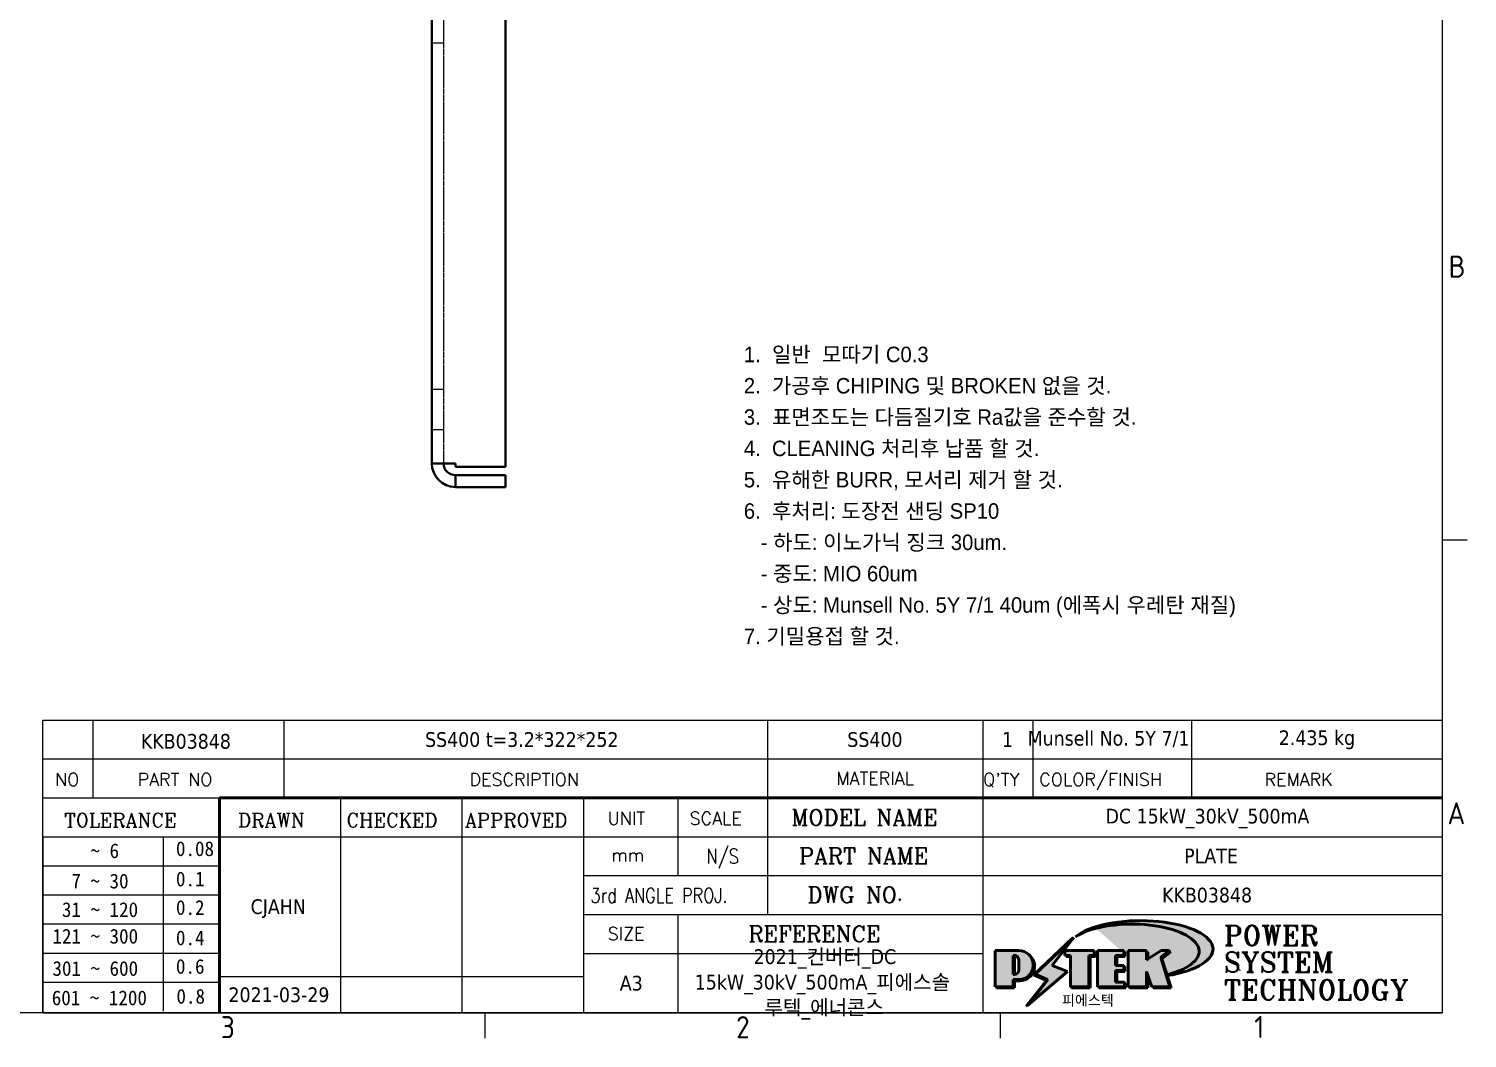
# Model space of a CAD drawing. Header units: millimetres. Extents: x 0 to 840, y 0 to 594.
# Drawn here: x 436.2 to 826.8, y 13.1 to 287.3 of the extents above; entities that cross this region are included whole.
import ezdxf
from ezdxf.enums import TextEntityAlignment as Align

# ---------------------------------------------------------------- set-up
doc = ezdxf.new("R2010")
doc.units = ezdxf.units.MM
doc.header["$LTSCALE"] = 2
doc.linetypes.add('DASHED', pattern=[0.2067, 0.1654, -0.0413])
doc.layers.get('0').update_dxf_attribs({"color": 3, "lineweight": 25, "true_color": 0x00ff00})
for name, color, linetype, lineweight, true_color in [('가려진 것(ISO)', 2, 'DASHED', 18, 0xffff00), ('가시적인 것(ISO)', 3, 'Continuous', 40, 0x00ff00), ('기호(ISO)', 5, 'Continuous', 25, 0x0000ff), ('제목(ISO)', 5, 'Continuous', 50, 0x0000ff)]:
    doc.layers.add(name, color=color, linetype=linetype, lineweight=lineweight, true_color=true_color)
doc.layers.add('경계(ISO)', color=7, linetype='Continuous', lineweight=25)
doc.layers.add('해치(ISO)', color=7, linetype='Continuous', lineweight=18)
doc.styles.add('HAN_291', font='')
doc.styles.add('HAN_370', font='', dxfattribs={"width": 2})
doc.styles.add('ISO Proportional', font='arial.ttf')
doc.styles.add('RC_284', font='ROMANC.shx')
doc.styles.add('RC_287', font='ROMANC.shx')
doc.styles.add('RC_292', font='ROMANC.shx')
doc.styles.add('ROMANT_294', font='romant.shx')
doc.styles.add('문자 텍스트_PSTEK_POSCO', font='isocp.shx')
doc.styles.add('텍스트 스타일198', font='tahoma.ttf')
doc.styles.add('텍스트 스타일333', font='ROMANC.shx', dxfattribs={"width": 0.800000011920929})
doc.styles.get('HAN_291').set_extended_font_data('GulimChe')
doc.styles.get('HAN_370').set_extended_font_data('GulimChe')

# ---------------------------------------------------------------- blocks, each defined once
blk = doc.blocks.new('경계 Default Border')
at = {"layer": '경계(ISO)'}
for p, q in [((410, 74.25000190734863), (413.4000015258789, 74.25000190734863)), ((280, 10), (280, 6.599999666213989)), ((350, 10), (350, 6.599999666213989))]:
    blk.add_line(p, q, dxfattribs=at)
at = {"layer": '경계(ISO)', "flags": 128}
blk.add_lwpolyline([(10, 10), (10, 287.0000076293945), (410, 287.0000076293945), (410, 10), (10, 10)], dxfattribs=at)
at = {"layer": '경계(ISO)', "color": 2, "true_color": 0xffff00, "char_height": 3.00000011920929, "attachment_point": 7, "style": '문자 텍스트_PSTEK_POSCO'}
for s, insert in [('B', (410.878270202895, 109.8463944559917)), ('A', (410.7144008173592, 35.61784856929444)), ('3', (244.1685395229535, 6.57139439638704)), ('2', (314.127739416884, 6.57139439638704)), ('1', (384.4860661041481, 6.59999988079071))]:
    blk.add_mtext(s, dxfattribs=dict(at, insert=insert))
blk = doc.blocks.new('제목 블록 PSTEK')
at = {"true_color": 0x848484}
for points in [[(317.2195697678507, 17.0593801673321), (322.0326348870767, 21.62682475217465), (322.2781991042243, 21.94392121864296), (317.0471853425802, 16.97985676345368), (318.7512090904202, 16.1899260703855), (316.0018030350395, 12.71868385740789), (316.3356552234328, 13.00206718743325), (318.9235935156908, 16.2694494742633)], [(321.9846681452406, 19.60711530335299), (321.4042753185749, 19.60711530335299), (321.4042753185749, 19.45905590879572), (321.9846681452406, 19.45905590879572)], [(324.6615819988275, 19.45905590879572), (325.4196460989604, 19.45905590879572), (325.4196460989604, 20.11051724484596), (325.2419748254881, 20.11051724484596), (325.2419748254881, 19.60711530335299), (324.4839107253602, 19.60711530335299), (324.4839107253602, 15.3430047401139), (322.1623394187076, 15.3430047401139), (322.1623394187076, 15.19494534555726), (324.6615819988275, 15.19494534555726)], [(328.2914414389548, 19.45905590879572), (329.4054050004294, 19.45905590879572), (329.4054050004294, 20.11051724484596), (329.2277337269622, 20.11051724484596), (329.2277337269622, 19.60711530335299), (328.1137701654877, 19.60711530335299), (328.1137701654877, 18.25543873810179), (328.2914414389548, 18.25543873810179)], [(332.5088862584528, 20.1105172448466), (332.3312149849806, 20.1105172448466), (332.3312149849806, 18.99741471888368), (332.5088862584528, 19.11081371413894)], [(335.6156307331414, 20.11051724484596), (335.2535118015555, 20.11051724484596), (334.2514536401189, 19.30614745124769), (335.4855464857051, 15.3430047401139), (333.1954852176545, 15.3430047401139), (333.2478643833523, 15.19494534555726), (335.6632177591723, 15.19494534555726), (334.4291249135862, 19.15808805669106)], [(328.2914414389548, 17.41554667867274), (329.4054050004294, 17.41554667867274), (329.4054050004294, 18.10737934354514), (329.2277337269622, 18.10737934354514), (329.2277337269622, 17.56360607323003), (328.1137701654877, 17.56360607323003), (328.1137701654877, 15.9944660761648), (328.2914414389548, 15.9944660761648)], [(329.5356972676428, 15.8464066816075), (329.3580259941756, 15.8464066816075), (329.3580259941756, 15.3430047401139), (325.8342124037171, 15.3430047401139), (325.8342124037171, 15.19494534555726), (329.5356972676428, 15.19494534555726)], [(332.5088862584528, 16.92964231796647), (332.3312149849806, 17.43186301645164), (332.3312149849806, 15.3430047401139), (330.0369607660135, 15.3430047401139), (330.0369607660135, 15.19494534555726), (332.5088862584528, 15.19494534555726)]]:
    blk.add_hatch(color=252, dxfattribs=at).paths.add_polyline_path(points)
at = {"true_color": 0x0000ff}
blk.add_hatch(color=5, dxfattribs=at).paths.add_polyline_path([(321.6183518841322, 17.4193704504104), (319.5281351041078, 18.24969419629727), (322.4505835294948, 22.02344462252142), (317.2195697678507, 17.0593801673321), (318.9235935156908, 16.2694494742633), (316.1741874603099, 12.79820726128571)])
at = {"true_color": 0xff0000}
h = blk.add_hatch(color=1, dxfattribs=at)
edge = h.paths.add_edge_path(flags=0)
edge.add_line((314.2242174273352, 19.60711530335299), (314.2242174273352, 17.00126995915134))
edge.add_line((314.2242174273352, 17.00126995915134), (314.3485873187598, 17.00126995915134))
edge.add_arc((314.3485873187598, 17.6527312952023), 0.6514613360509371, 270, 360)
edge.add_line((315.0000486548106, 17.6527312952023), (315.0000486548106, 18.95565396730211))
edge.add_arc((314.3485873187598, 18.95565396730212), 0.6514613360508712, 0, 90)
edge.add_line((314.3485873187598, 19.60711530335299), (314.2242174273352, 19.60711530335299))
edge = h.paths.add_edge_path()
edge.add_arc((314.9847713324306, 18.28938669179658), 1.969189947606664, 269.9999999999959, 450)
edge.add_line((314.9847713324306, 20.25857663940318), (311.7664314776902, 20.25857663940324))
edge.add_line((311.7664314776902, 20.25857663940324), (311.7664314776902, 15.3430047401139))
edge.add_line((311.7664314776902, 15.3430047401139), (314.2242174273352, 15.3430047401139))
edge.add_line((314.2242174273352, 15.3430047401139), (314.2242174273352, 16.32019674418991))
edge.add_line((314.2242174273352, 16.32019674418991), (314.9847713324307, 16.32019674418991))
at = {"true_color": 0x848484}
h = blk.add_hatch(color=252, dxfattribs=at)
edge = h.paths.add_edge_path()
edge.add_arc((314.9847713324309, 18.28938669179657), 1.969189947606666, 270, 406.8278729790604)
edge.add_arc((315.1624426058984, 18.1413272972396), 1.969189947606962, -90, 53.560984836317004, ccw=False)
edge.add_line((315.1624426058984, 16.17213734963263), (314.4018887008024, 16.17213734963263))
edge.add_line((314.4018887008024, 16.17213734963263), (314.4018887008024, 15.19494534555726))
edge.add_line((314.4018887008024, 15.19494534555726), (311.9441027511573, 15.19494534555726))
edge.add_line((311.9441027511573, 15.19494534555726), (311.9441027511573, 15.3430047401139))
edge.add_line((311.9441027511573, 15.3430047401139), (314.2242174273352, 15.3430047401139))
edge.add_line((314.2242174273352, 15.3430047401139), (314.2242174273352, 16.32019674418991))
edge.add_line((314.2242174273352, 16.32019674418991), (314.9847713324309, 16.32019674418991))
h = blk.add_hatch(color=252, dxfattribs=at)
edge = h.paths.add_edge_path()
edge.add_line((314.4018887008024, 19.45905590879572), (314.5262585922315, 19.45905590879572))
edge.add_arc((314.5262585922314, 18.80759457274939), 0.6514613360463194, 60.4189348879147, 90.00000000000318, ccw=False)
edge.add_arc((314.3485873187602, 18.95565396730057), 0.6514613360524251, 39.96992292766206, 90.00000000009999)
edge.add_line((314.3485873187591, 19.60711530335307), (314.2242174273352, 19.60711530335298))
edge.add_line((314.2242174273352, 19.60711530335299), (314.2242174273352, 17.00126995915134))
edge.add_line((314.2242174273352, 17.00126995915134), (314.3485873187591, 17.00126995915134))
edge.add_arc((314.3485873187568, 17.652731295233), 0.6514613360816299, 270.0000000002, 274.6930825552478)
edge.add_line((314.4018887008024, 17.0034541317032), (314.4018887008024, 19.45905590879572))
at = {"true_color": 0xff0000}
for points in [[(324.4839107253602, 19.60711530335299), (325.2419748254881, 19.60711530335299), (325.2419748254881, 20.25857663940324), (321.2266040451076, 20.25857663940324), (321.2266040451076, 19.60711530335299), (321.9846681452406, 19.60711530335299), (321.9846681452406, 15.3430047401139), (324.4839107253602, 15.3430047401139)], [(329.2277337269622, 20.25857663940324), (325.65654113025, 20.25857663940324), (325.65654113025, 15.3430047401139), (329.3580259941756, 15.3430047401139), (329.3580259941756, 15.9944660761648), (328.1137701654877, 15.9944660761648), (328.1137701654877, 17.56360607323003), (329.2277337269622, 17.56360607323003), (329.2277337269622, 18.25543873810179), (328.1137701654877, 18.25543873810179), (328.1137701654877, 19.60711530335299), (329.2277337269622, 19.60711530335299)], [(332.3312149849806, 20.25857663940324), (329.8592894925411, 20.25857663940324), (329.8592894925411, 15.3430047401139), (332.3312149849806, 15.3430047401139), (332.3312149849806, 17.4318630164523), (333.0701931098801, 15.3430047401139), (335.4855464857051, 15.3430047401139), (334.2514536401189, 19.30614745124769), (335.4379594596742, 20.25857663940324), (334.3071782107978, 20.25857663940324), (332.3312149849806, 18.99741471888304)]]:
    blk.add_hatch(color=1, dxfattribs=at).paths.add_polyline_path(points)
at = {"layer": '해치(ISO)', "true_color": 0x27d1fc}
h = blk.add_hatch(color=140, dxfattribs=at)
edge = h.paths.add_edge_path()
edge.add_ellipse((330.3660919371412, 20.15576403068321), major_axis=(9.100907360794343, 0), ratio=0.4069904968023172, start_angle=301.3098473703837, end_angle=507.7436900681698)
edge.add_ellipse((331.5340919371412, 20.4634168429492), major_axis=(-9.82350664112931, 0), ratio=0.3942600559756514, start_angle=111.51207141178469, end_angle=334.47025347086895, ccw=False)
edge.add_line((335.1363447531188, 16.8601935978785), (335.0955236905705, 16.99119398620872))
at = {"color": 180, "true_color": 0x3f00ff}
for p, q in [((182.475792979055, 11.79100474011392), (182.4757929790549, 51.56524660363496)), ((182.4757929790549, 51.56524660363496), (372.4757929537551, 51.56524660363496)), ((189.2651435055721, 51.56524660363496), (189.2651435055722, 41.00524660363494)), ((215.2152739891528, 41.00524660363494), (215.2152739891528, 51.56524660363496)), ((280.8758854511282, 51.56524660363496), (280.8758854511282, 41.00524660363494)), ((310.0881549537552, 51.56524660363496), (310.0881549537553, 41.00524660363494)), ((316.9044520275131, 51.56524660363496), (316.9044520275127, 41.00524660363494)), ((338.4566026226726, 51.56524660363496), (338.4566026226727, 41.00524660363494)), ((372.4757929537551, 51.56524660363496), (372.4757929537551, 11.79100474011389)), ((182.475792979055, 46.2852466036349), (372.4757929537551, 46.28524660363492)), ((182.475792979055, 41.00524660363493), (206.451475290024, 41.00524660363493)), ((222.9401812389276, 11.79100474011392), (222.9401812389276, 41.00524660363494)), ((239.4288871878316, 11.79100474011392), (239.4288871878316, 41.00524660363494)), ((255.9175931367356, 11.79100474011392), (255.9175931367356, 41.00524660363494)), ((268.6918866058747, 41.00524660363494), (268.6918866058747, 30.44524660363498)), ((280.8758854511282, 41.00524660363494), (280.8758854511282, 25.16524660363502)), ((310.088154953755, 41.00524660363494), (310.088154953755, 11.79100474011392)), ((182.475792979055, 35.72524660363497), (206.451475290024, 35.72524660363497)), ((198.8621818849491, 12.02524660363491), (198.8621818849491, 35.72524660363497)), ((206.451475290024, 35.72524660363497), (372.4757929537551, 35.72524660363497)), ((182.475792979055, 31.77524660363492), (206.451475290024, 31.77524660363492)), ((255.917593136736, 30.44524660363498), (372.4757929537552, 30.44524660363501)), ((182.475792979055, 27.82524660363487), (206.451475290024, 27.82524660363487)), ((182.475792979055, 23.87524660363505), (206.451475290024, 23.87524660363505)), ((255.9175931367359, 25.16524660363502), (372.4757929537552, 25.165246603635)), ((268.6918866058744, 25.16524660363502), (268.6918866058744, 11.79100474011392)), ((182.475792979055, 19.92524660363478), (206.451475290024, 19.92524660363478)), ((255.9175931367359, 19.88524660363481), (310.0881549537553, 19.88524660363481)), ((182.475792979055, 15.97524660363496), (206.451475290024, 15.97524660363496)), ((206.451475290024, 16.74100474011396), (255.9175931367359, 16.74100474011396)), ((182.475792979055, 11.79100474011392), (372.4757929537551, 11.79100474011389))]:
    blk.add_line(p, q, dxfattribs=at)
at = {"color": 7, "lineweight": 50}
for p, q in [((206.4514752900237, 11.79100474011392), (206.4514752900237, 41.00524660363494)), ((206.451475290024, 41.00524660363494), (372.4757929537551, 41.00524660363496))]:
    blk.add_line(p, q, dxfattribs=at)
at = {"color": 7}
for p, q in [((322.2781991042243, 21.94392121864296), (317.0471853425802, 16.97985676345368)), ((322.4505835294948, 22.02344462252142), (317.2195697678507, 17.0593801673321)), ((317.2195697678507, 17.0593801673321), (322.0326348870767, 21.62682475217465)), ((319.5281351041078, 18.24969419629727), (322.4505835294948, 22.02344462252142)), ((322.0326348870767, 21.62682475217465), (322.2781991042243, 21.94392121864296)), ((311.7664314776902, 20.25900474011391), (311.7664314776902, 15.34300474011391)), ((314.9847713324309, 20.25857663940324), (311.7664314776902, 20.25857663940324)), ((314.9847713324309, 20.25857663940324), (311.7664314776902, 20.25857663940324)), ((311.7664314776902, 20.25857663940324), (311.7664314776902, 15.3430047401139)), ((314.2242174273352, 17.00126995915134), (314.2242174273352, 19.60711530335299)), ((314.2242174273352, 19.60711530335299), (314.3485873187591, 19.60711530335299)), ((314.3485873187591, 19.60711530335299), (314.2242174273352, 19.60711530335299)), ((314.2242174273352, 19.60711530335299), (314.2242174273352, 17.00126995915134)), ((314.2242174273352, 17.00126995915134), (314.2242174273352, 19.60711530335299)), ((314.2242174273352, 19.60711530335299), (314.3485873187591, 19.60711530335299)), ((325.2419748254881, 20.25857663940324), (321.2266040451076, 20.25857663940324)), ((321.2266040451076, 20.25857663940324), (321.2266040451076, 19.60711530335299)), ((325.2419748254881, 20.25857663940324), (321.2266040451076, 20.25857663940324)), ((321.2266040451076, 20.25857663940324), (321.2266040451076, 19.60711530335299)), ((321.2266040451076, 19.60711530335299), (321.9846681452406, 19.60711530335299)), ((321.2266040451076, 19.60711530335299), (321.9846681452406, 19.60711530335299)), ((321.4042753185749, 19.60711530335299), (321.4042753185749, 19.45905590879572)), ((321.9846681452406, 19.60711530335299), (321.4042753185749, 19.60711530335299)), ((321.9846681452406, 19.60711530335299), (321.9846681452406, 15.3430047401139)), ((321.9846681452406, 19.45905590879572), (321.9846681452406, 19.60711530335299)), ((321.9846681452406, 19.60711530335299), (321.9846681452406, 15.3430047401139)), ((324.4839107253602, 19.60711530335299), (325.2419748254881, 19.60711530335299)), ((324.4839107253602, 15.3430047401139), (324.4839107253602, 19.60711530335299)), ((325.2419748254881, 19.60711530335299), (324.4839107253602, 19.60711530335299)), ((324.4839107253602, 19.60711530335299), (324.4839107253602, 15.3430047401139)), ((324.4839107253602, 19.60711530335299), (325.2419748254881, 19.60711530335299)), ((324.4839107253602, 15.3430047401139), (324.4839107253602, 19.60711530335299)), ((325.2419748254881, 19.60711530335299), (325.2419748254881, 20.25857663940324)), ((325.2419748254881, 19.60711530335299), (325.2419748254881, 20.25857663940324)), ((325.4196460989604, 20.11051724484596), (325.2419748254881, 20.11051724484596)), ((325.2419748254881, 20.11051724484596), (325.2419748254881, 19.60711530335299)), ((325.4196460989604, 19.45905590879572), (325.4196460989604, 20.11051724484596)), ((329.2277337269622, 20.25857663940324), (325.65654113025, 20.25857663940324)), ((325.65654113025, 20.25857663940324), (325.65654113025, 15.3430047401139)), ((325.65654113025, 20.25857663940324), (325.65654113025, 15.3430047401139)), ((329.2277337269622, 20.25857663940324), (325.65654113025, 20.25857663940324)), ((328.1137701654877, 18.25543873810179), (328.1137701654877, 19.60711530335299)), ((328.1137701654877, 19.60711530335299), (329.2277337269622, 19.60711530335299)), ((329.2277337269622, 19.60711530335299), (328.1137701654877, 19.60711530335299)), ((328.1137701654877, 19.60711530335299), (328.1137701654877, 18.25543873810179)), ((328.1137701654877, 18.25543873810179), (328.1137701654877, 19.60711530335299)), ((328.1137701654877, 19.60711530335299), (329.2277337269622, 19.60711530335299)), ((329.2277337269622, 19.60711530335299), (329.2277337269622, 20.25857663940324)), ((329.2277337269622, 19.60711530335299), (329.2277337269622, 20.25857663940324)), ((329.4054050004294, 20.11051724484596), (329.2277337269622, 20.11051724484596)), ((329.2277337269622, 20.11051724484596), (329.2277337269622, 19.60711530335299)), ((329.4054050004294, 19.45905590879572), (329.4054050004294, 20.11051724484596)), ((332.3312149849806, 20.25857663940324), (329.8592894925411, 20.25857663940324)), ((329.8592894925411, 20.25857663940324), (329.8592894925411, 15.3430047401139)), ((329.8592894925411, 20.25857663940324), (329.8592894925411, 15.3430047401139)), ((332.3312149849806, 20.25857663940324), (329.8592894925411, 20.25857663940324)), ((334.3071782107978, 20.25857663940324), (332.3312149849806, 18.99741471888304)), ((332.3312149849806, 18.99741471888304), (332.3312149849806, 20.25857663940324)), ((334.3071782107978, 20.25857663940324), (332.3312149849806, 18.99741471888304)), ((332.3312149849806, 18.99741471888304), (332.3312149849806, 20.25857663940324)), ((332.5088862584528, 20.1105172448466), (332.3312149849806, 20.1105172448466)), ((332.3312149849806, 20.1105172448466), (332.3312149849806, 18.99741471888368)), ((332.5088862584528, 19.11081371413894), (332.5088862584528, 20.1105172448466)), ((334.2514536401189, 19.30614745124769), (335.4379594596742, 20.25857663940324)), ((334.2514536401189, 19.30614745124769), (335.4379594596742, 20.25857663940324)), ((335.2535118015555, 20.11051724484596), (334.2514536401189, 19.30614745124769)), ((335.4379594596742, 20.25857663940324), (334.3071782107978, 20.25857663940324)), ((335.4379594596742, 20.25857663940324), (334.3071782107978, 20.25857663940324)), ((334.4291249135862, 19.15808805669104), (335.6156307331414, 20.11051724484596)), ((335.6156307331414, 20.11051724484596), (335.2535118015555, 20.11051724484596)), ((314.4018887008024, 19.45905590879572), (314.5262585922314, 19.45905590879572)), ((314.4018887008024, 17.0034541317032), (314.4018887008024, 19.45905590879572)), ((315.0000486548106, 18.95565396730275), (315.0000486548106, 17.65273129520161)), ((315.0000486548106, 18.95565396730275), (315.0000486548106, 17.65273129520161)), ((321.6183518841322, 17.4193704504104), (319.5281351041078, 18.24969419629727)), ((321.4042753185749, 19.45905590879572), (321.9846681452406, 19.45905590879572)), ((324.6615819988275, 19.45905590879572), (325.4196460989604, 19.45905590879572)), ((324.6615819988275, 15.19494534555726), (324.6615819988275, 19.45905590879572)), ((329.2277337269622, 18.25543873810179), (328.1137701654877, 18.25543873810179)), ((328.1137701654877, 18.25543873810179), (328.2914414389548, 18.25543873810179)), ((329.2277337269622, 18.25543873810179), (328.1137701654877, 18.25543873810179)), ((328.2914414389548, 18.25543873810179), (328.2914414389548, 19.45905590879572)), ((328.2914414389548, 19.45905590879572), (329.4054050004294, 19.45905590879572)), ((329.2277337269622, 17.56360607323003), (329.2277337269622, 18.25543873810179)), ((329.2277337269622, 17.56360607323003), (329.2277337269622, 18.25543873810179)), ((329.4054050004294, 18.10737934354514), (329.2277337269622, 18.10737934354514)), ((329.2277337269622, 18.10737934354514), (329.2277337269622, 17.56360607323003)), ((329.4054050004294, 17.41554667867274), (329.4054050004294, 18.10737934354514)), ((332.3312149849806, 18.99741471888368), (332.5088862584528, 19.11081371413894)), ((335.4855464857051, 15.3430047401139), (334.2514536401189, 19.30614745124769)), ((334.2514536401189, 19.30614745124769), (335.4855464857051, 15.3430047401139)), ((335.4855464857051, 15.3430047401139), (334.2514536401189, 19.30614745124769)), ((335.6632177591723, 15.19494534555726), (334.4291249135862, 19.15808805669104)), ((345.0447381189468, 17.50375595811051), (344.9867755289346, 17.689895936919)), ((314.3485873187591, 17.00126995915134), (314.2242174273352, 17.00126995915134)), ((314.2242174273352, 17.00126995915134), (314.3485873187591, 17.00126995915134)), ((314.3485873187591, 17.00126995915134), (314.2242174273352, 17.00126995915134)), ((314.2242174273352, 16.32019674418991), (314.9847713324309, 16.32019674418991)), ((314.2242174273352, 15.3430047401139), (314.2242174273352, 16.32019674418991)), ((314.9847713324309, 16.32019674418991), (314.2242174273352, 16.32019674418991)), ((314.2242174273352, 16.32019674418991), (314.2242174273352, 15.3430047401139)), ((314.2242174273352, 16.32019674418991), (314.9847713324309, 16.32019674418991)), ((314.2242174273352, 15.3430047401139), (314.2242174273352, 16.32019674418991)), ((314.4018887008024, 16.17213734963263), (315.162442605898, 16.17213734963263)), ((314.4018887008024, 15.19494534555726), (314.4018887008024, 16.17213734963263)), ((318.7512090904202, 16.1899260703855), (316.0018030350395, 12.71868385740789)), ((316.1741874603099, 12.79820726128571), (321.6183518841322, 17.4193704504104)), ((318.9235935156908, 16.2694494742633), (316.1741874603099, 12.79820726128571)), ((316.3356552234328, 13.00206718743325), (318.9235935156908, 16.2694494742633)), ((317.0471853425802, 16.97985676345368), (318.7512090904202, 16.1899260703855)), ((318.9235935156908, 16.2694494742633), (317.2195697678507, 17.0593801673321)), ((317.2195697678507, 17.0593801673321), (318.9235935156908, 16.2694494742633)), ((328.1137701654877, 17.56360607323003), (329.2277337269622, 17.56360607323003)), ((328.1137701654877, 15.9944660761648), (328.1137701654877, 17.56360607323003)), ((329.2277337269622, 17.56360607323003), (328.1137701654877, 17.56360607323003)), ((328.1137701654877, 17.56360607323003), (328.1137701654877, 15.9944660761648)), ((328.1137701654877, 17.56360607323003), (329.2277337269622, 17.56360607323003)), ((328.1137701654877, 15.9944660761648), (328.1137701654877, 17.56360607323003)), ((329.3580259941756, 15.9944660761648), (328.1137701654877, 15.9944660761648)), ((328.1137701654877, 15.9944660761648), (328.2914414389548, 15.9944660761648)), ((329.3580259941756, 15.9944660761648), (328.1137701654877, 15.9944660761648)), ((328.2914414389548, 15.9944660761648), (328.2914414389548, 17.41554667867274)), ((328.2914414389548, 17.41554667867274), (329.4054050004294, 17.41554667867274)), ((329.3580259941756, 15.3430047401139), (329.3580259941756, 15.9944660761648)), ((329.3580259941756, 15.3430047401139), (329.3580259941756, 15.9944660761648)), ((329.5356972676428, 15.8464066816075), (329.3580259941756, 15.8464066816075)), ((329.3580259941756, 15.8464066816075), (329.3580259941756, 15.3430047401139)), ((329.5356972676428, 15.19494534555726), (329.5356972676428, 15.8464066816075)), ((332.3312149849806, 17.4318630164523), (333.0701931098801, 15.3430047401139)), ((332.3312149849806, 15.3430047401139), (332.3312149849806, 17.4318630164523)), ((332.5088862584528, 16.92964231796647), (332.3312149849806, 17.43186301645164)), ((332.3312149849806, 17.43186301645164), (332.3312149849806, 15.3430047401139)), ((332.3312149849806, 17.4318630164523), (333.0701931098801, 15.3430047401139)), ((332.3312149849806, 15.3430047401139), (332.3312149849806, 17.4318630164523)), ((332.5088862584528, 15.19494534555726), (332.5088862584528, 16.92964231796647)), ((311.7664314776902, 15.3430047401139), (314.2242174273352, 15.3430047401139)), ((311.7664314776902, 15.3430047401139), (314.2242174273352, 15.3430047401139)), ((314.2242174273352, 15.3430047401139), (311.9441027511573, 15.3430047401139)), ((311.9441027511573, 15.3430047401139), (311.9441027511573, 15.19494534555726)), ((311.9441027511573, 15.19494534555726), (314.4018887008024, 15.19494534555726)), ((321.9846681452406, 15.3430047401139), (324.4839107253602, 15.3430047401139)), ((321.9846681452406, 15.3430047401139), (324.4839107253602, 15.3430047401139)), ((324.4839107253602, 15.3430047401139), (322.1623394187076, 15.3430047401139)), ((322.1623394187076, 15.3430047401139), (322.1623394187076, 15.19494534555726)), ((322.1623394187076, 15.19494534555726), (324.6615819988275, 15.19494534555726)), ((325.65654113025, 15.3430047401139), (329.3580259941756, 15.3430047401139)), ((325.65654113025, 15.3430047401139), (329.3580259941756, 15.3430047401139)), ((329.3580259941756, 15.3430047401139), (325.8342124037171, 15.3430047401139)), ((325.8342124037171, 15.3430047401139), (325.8342124037171, 15.19494534555726)), ((325.8342124037171, 15.19494534555726), (329.5356972676428, 15.19494534555726)), ((329.8592894925411, 15.3430047401139), (332.3312149849806, 15.3430047401139)), ((329.8592894925411, 15.3430047401139), (332.3312149849806, 15.3430047401139)), ((332.3312149849806, 15.3430047401139), (330.0369607660135, 15.3430047401139)), ((330.0369607660135, 15.3430047401139), (330.0369607660135, 15.19494534555726)), ((330.0369607660135, 15.19494534555726), (332.5088862584528, 15.19494534555726)), ((333.0701931098801, 15.3430047401139), (335.4855464857051, 15.3430047401139)), ((333.0701931098801, 15.3430047401139), (335.4855464857051, 15.3430047401139)), ((335.4855464857051, 15.3430047401139), (333.1954852176545, 15.3430047401139)), ((333.1954852176545, 15.3430047401139), (333.2478643833523, 15.19494534555726)), ((333.2478643833523, 15.19494534555726), (335.6632177591723, 15.19494534555726)), ((316.0018030350395, 12.71868385740789), (316.3356552234328, 13.00206718743325))]:
    blk.add_line(p, q, dxfattribs=at)
at = {"color": 5, "true_color": 0x0000ff}
for p, q in [((322.4505835294948, 22.02344462252142), (317.2195697678507, 17.0593801673321)), ((319.5281351041078, 18.24969419629727), (322.4505835294948, 22.02344462252142)), ((321.6183518841322, 17.4193704504104), (319.5281351041078, 18.24969419629727)), ((316.1741874603099, 12.79820726128571), (321.6183518841322, 17.4193704504104)), ((318.9235935156908, 16.2694494742633), (316.1741874603099, 12.79820726128571)), ((317.2195697678507, 17.0593801673321), (318.9235935156908, 16.2694494742633))]:
    blk.add_line(p, q, dxfattribs=at)
at = {"color": 1, "true_color": 0xff0000}
for p, q in [((314.9847713324309, 20.25857663940324), (311.7664314776902, 20.25857663940324)), ((311.7664314776902, 20.25857663940324), (311.7664314776902, 15.3430047401139)), ((314.2242174273352, 17.00126995915134), (314.2242174273352, 19.60711530335299)), ((314.2242174273352, 19.60711530335299), (314.3485873187591, 19.60711530335299)), ((325.2419748254881, 20.25857663940324), (321.2266040451076, 20.25857663940324)), ((321.2266040451076, 20.25857663940324), (321.2266040451076, 19.60711530335299)), ((321.2266040451076, 19.60711530335299), (321.9846681452406, 19.60711530335299)), ((321.9846681452406, 19.60711530335299), (321.9846681452406, 15.3430047401139)), ((324.4839107253602, 19.60711530335299), (325.2419748254881, 19.60711530335299)), ((324.4839107253602, 15.3430047401139), (324.4839107253602, 19.60711530335299)), ((325.2419748254881, 19.60711530335299), (325.2419748254881, 20.25857663940324)), ((329.2277337269622, 20.25857663940324), (325.65654113025, 20.25857663940324)), ((325.65654113025, 20.25857663940324), (325.65654113025, 15.3430047401139)), ((328.1137701654877, 18.25543873810179), (328.1137701654877, 19.60711530335299)), ((328.1137701654877, 19.60711530335299), (329.2277337269622, 19.60711530335299)), ((329.2277337269622, 19.60711530335299), (329.2277337269622, 20.25857663940324)), ((332.3312149849806, 20.25857663940324), (329.8592894925411, 20.25857663940324)), ((329.8592894925411, 20.25857663940324), (329.8592894925411, 15.3430047401139)), ((334.3071782107978, 20.25857663940324), (332.3312149849806, 18.99741471888304)), ((332.3312149849806, 18.99741471888304), (332.3312149849806, 20.25857663940324)), ((334.2514536401189, 19.30614745124769), (335.4379594596742, 20.25857663940324)), ((335.4379594596742, 20.25857663940324), (334.3071782107978, 20.25857663940324)), ((315.0000486548106, 18.95565396730275), (315.0000486548106, 17.65273129520161)), ((329.2277337269622, 18.25543873810179), (328.1137701654877, 18.25543873810179)), ((329.2277337269622, 17.56360607323003), (329.2277337269622, 18.25543873810179)), ((335.4855464857051, 15.3430047401139), (334.2514536401189, 19.30614745124769)), ((314.3485873187591, 17.00126995915134), (314.2242174273352, 17.00126995915134)), ((314.2242174273352, 16.32019674418991), (314.9847713324309, 16.32019674418991)), ((314.2242174273352, 15.3430047401139), (314.2242174273352, 16.32019674418991)), ((328.1137701654877, 17.56360607323003), (329.2277337269622, 17.56360607323003)), ((328.1137701654877, 15.9944660761648), (328.1137701654877, 17.56360607323003)), ((329.3580259941756, 15.9944660761648), (328.1137701654877, 15.9944660761648)), ((329.3580259941756, 15.3430047401139), (329.3580259941756, 15.9944660761648)), ((332.3312149849806, 17.4318630164523), (333.0701931098801, 15.3430047401139)), ((332.3312149849806, 15.3430047401139), (332.3312149849806, 17.4318630164523)), ((311.7664314776902, 15.3430047401139), (314.2242174273352, 15.3430047401139)), ((321.9846681452406, 15.3430047401139), (324.4839107253602, 15.3430047401139)), ((325.65654113025, 15.3430047401139), (329.3580259941756, 15.3430047401139)), ((329.8592894925411, 15.3430047401139), (332.3312149849806, 15.3430047401139)), ((333.0701931098801, 15.3430047401139), (335.4855464857051, 15.3430047401139))]:
    blk.add_line(p, q, dxfattribs=at)
at = {"color": 7}
for centre, radius, start, end in [((314.3485873187598, 18.95565396730211), 0.6514613360508712, 0, 90), ((314.3485873187602, 18.95565396730057), 0.6514613360524251, 39.96992292766117, 90), ((314.3485873187598, 18.95565396730212), 0.6514613360508712, 0, 90), ((314.9847713324309, 18.28938669179658), 1.969189947606665, 270, 90), ((314.9847713324309, 18.28938669179658), 1.969189947606665, 270, 90), ((314.9847713324307, 18.2893866917965), 1.969189947606594, 270, 46.82787297909833), ((315.1624426058984, 18.1413272972396), 1.969189947606961, 270, 53.56098483636067), ((314.3485873187597, 17.65273129520228), 0.6514613360509381, 270, 0), ((314.3485873187598, 17.6527312952023), 0.6514613360509381, 270, 0), ((314.5262585922314, 18.80759457274939), 0.6514613360463193, 60.41893488791137, 90), ((314.3485873187568, 17.652731295233), 0.6514613360816299, 270, 274.6930825552478)]:
    blk.add_arc(centre, radius, start, end, dxfattribs=at)
at = {"color": 1, "true_color": 0xff0000}
for centre, radius, start, end in [((314.3485873187598, 18.95565396730211), 0.6514613360508712, 0, 90), ((314.9847713324309, 18.28938669179657), 1.969189947606665, 270, 90), ((314.3485873187598, 17.6527312952023), 0.6514613360509381, 270, 0)]:
    blk.add_arc(centre, radius, start, end, dxfattribs=at)
at = {"layer": '제목(ISO)', "lineweight": 18}
blk.add_line((182.475792979055, 35.72500474011393), (182.475792979055, 11.79100474011392), dxfattribs=at)
at = {"layer": '제목(ISO)'}
for p, q in [((322.2781991042243, 21.94392121864296), (317.0471853425802, 16.97985676345368)), ((322.4505835294948, 22.02344462252142), (317.2195697678507, 17.0593801673321)), ((317.2195697678507, 17.0593801673321), (322.0326348870767, 21.62682475217465)), ((319.5281351041078, 18.24969419629727), (322.4505835294948, 22.02344462252142)), ((322.0326348870767, 21.62682475217465), (322.2781991042243, 21.94392121864296)), ((314.9847713324306, 20.25857663940324), (311.7664314776902, 20.25857663940324)), ((311.7664314776902, 20.25857663940324), (311.7664314776902, 15.3430047401139)), ((314.2242174273352, 17.00126995915134), (314.2242174273352, 19.60711530335299)), ((314.2242174273352, 19.60711530335299), (314.3485873187598, 19.60711530335299)), ((314.3485873187591, 19.60711530335299), (314.2242174273352, 19.60711530335299)), ((314.2242174273352, 19.60711530335299), (314.2242174273352, 17.00126995915134)), ((325.2419748254881, 20.25857663940324), (321.2266040451076, 20.25857663940324)), ((321.2266040451076, 20.25857663940324), (321.2266040451076, 19.60711530335299)), ((321.2266040451076, 19.60711530335299), (321.9846681452406, 19.60711530335299)), ((321.9846681452406, 19.60711530335299), (321.4042753185749, 19.60711530335299)), ((321.4042753185749, 19.60711530335299), (321.4042753185749, 19.45905590879572)), ((321.9846681452406, 19.60711530335299), (321.9846681452406, 15.3430047401139)), ((321.9846681452406, 19.45905590879572), (321.9846681452406, 19.60711530335299)), ((324.4839107253602, 19.60711530335299), (325.2419748254881, 19.60711530335299)), ((324.4839107253602, 15.3430047401139), (324.4839107253602, 19.60711530335299)), ((325.2419748254881, 19.60711530335299), (324.4839107253602, 19.60711530335299)), ((324.4839107253602, 19.60711530335299), (324.4839107253602, 15.3430047401139)), ((325.2419748254881, 19.60711530335299), (325.2419748254881, 20.25857663940324)), ((325.4196460989604, 20.11051724484596), (325.2419748254881, 20.11051724484596)), ((325.2419748254881, 20.11051724484596), (325.2419748254881, 19.60711530335299)), ((325.4196460989604, 19.45905590879572), (325.4196460989604, 20.11051724484596)), ((329.2277337269622, 20.25857663940324), (325.65654113025, 20.25857663940324)), ((325.65654113025, 20.25857663940324), (325.65654113025, 15.3430047401139)), ((328.1137701654877, 18.25543873810179), (328.1137701654877, 19.60711530335299)), ((328.1137701654877, 19.60711530335299), (329.2277337269622, 19.60711530335299)), ((329.2277337269622, 19.60711530335299), (328.1137701654877, 19.60711530335299)), ((328.1137701654877, 19.60711530335299), (328.1137701654877, 18.25543873810179)), ((329.2277337269622, 19.60711530335299), (329.2277337269622, 20.25857663940324)), ((329.4054050004294, 20.11051724484596), (329.2277337269622, 20.11051724484596)), ((329.2277337269622, 20.11051724484596), (329.2277337269622, 19.60711530335299)), ((329.4054050004294, 19.45905590879572), (329.4054050004294, 20.11051724484596)), ((332.3312149849806, 20.25857663940324), (329.8592894925411, 20.25857663940324)), ((329.8592894925411, 20.25857663940324), (329.8592894925411, 15.3430047401139)), ((334.3071782107978, 20.25857663940324), (332.3312149849806, 18.99741471888304)), ((332.3312149849806, 18.99741471888304), (332.3312149849806, 20.25857663940324)), ((332.5088862584528, 20.1105172448466), (332.3312149849806, 20.1105172448466)), ((332.3312149849806, 20.1105172448466), (332.3312149849806, 18.99741471888368)), ((332.5088862584528, 19.11081371413894), (332.5088862584528, 20.1105172448466)), ((334.2514536401189, 19.30614745124769), (335.4379594596742, 20.25857663940324)), ((335.2535118015555, 20.11051724484596), (334.2514536401189, 19.30614745124769)), ((335.4379594596742, 20.25857663940324), (334.3071782107978, 20.25857663940324)), ((334.4291249135862, 19.15808805669106), (335.6156307331414, 20.11051724484596)), ((335.6156307331414, 20.11051724484596), (335.2535118015555, 20.11051724484596)), ((314.4018887008024, 19.45905590879572), (314.5262585922314, 19.45905590879572)), ((314.4018887008024, 17.0034541317032), (314.4018887008024, 19.45905590879572)), ((315.0000486548106, 18.95565396730211), (315.0000486548106, 17.6527312952023)), ((321.6183518841322, 17.4193704504104), (319.5281351041078, 18.24969419629727)), ((321.4042753185749, 19.45905590879572), (321.9846681452406, 19.45905590879572)), ((324.6615819988275, 19.45905590879572), (325.4196460989604, 19.45905590879572)), ((324.6615819988275, 15.19494534555726), (324.6615819988275, 19.45905590879572)), ((329.2277337269622, 18.25543873810179), (328.1137701654877, 18.25543873810179)), ((328.1137701654877, 18.25543873810179), (328.2914414389548, 18.25543873810179)), ((328.2914414389548, 19.45905590879572), (329.4054050004294, 19.45905590879572)), ((328.2914414389548, 18.25543873810179), (328.2914414389548, 19.45905590879572)), ((329.2277337269622, 17.56360607323003), (329.2277337269622, 18.25543873810179)), ((329.4054050004294, 18.10737934354514), (329.2277337269622, 18.10737934354514)), ((329.2277337269622, 18.10737934354514), (329.2277337269622, 17.56360607323003)), ((329.4054050004294, 17.41554667867274), (329.4054050004294, 18.10737934354514)), ((332.3312149849806, 18.99741471888368), (332.5088862584528, 19.11081371413894)), ((335.4855464857051, 15.3430047401139), (334.2514536401189, 19.30614745124769)), ((334.2514536401189, 19.30614745124769), (335.4855464857051, 15.3430047401139)), ((335.6632177591723, 15.19494534555726), (334.4291249135862, 19.15808805669106)), ((314.3485873187598, 17.00126995915134), (314.2242174273352, 17.00126995915134)), ((314.2242174273352, 17.00126995915134), (314.3485873187591, 17.00126995915134)), ((314.2242174273352, 15.3430047401139), (314.2242174273352, 16.32019674418991)), ((314.2242174273352, 16.32019674418991), (314.9847713324307, 16.32019674418991)), ((314.9847713324309, 16.32019674418991), (314.2242174273352, 16.32019674418991)), ((314.2242174273352, 16.32019674418991), (314.2242174273352, 15.3430047401139)), ((314.4018887008024, 15.19494534555726), (314.4018887008024, 16.17213734963263)), ((314.4018887008024, 16.17213734963263), (315.1624426058984, 16.17213734963263)), ((318.7512090904202, 16.1899260703855), (316.0018030350395, 12.71868385740789)), ((316.1741874603099, 12.79820726128571), (321.6183518841322, 17.4193704504104)), ((318.9235935156908, 16.2694494742633), (316.1741874603099, 12.79820726128571)), ((316.3356552234328, 13.00206718743325), (318.9235935156908, 16.2694494742633)), ((317.0471853425802, 16.97985676345368), (318.7512090904202, 16.1899260703855)), ((317.2195697678507, 17.0593801673321), (318.9235935156908, 16.2694494742633)), ((318.9235935156908, 16.2694494742633), (317.2195697678507, 17.0593801673321)), ((328.1137701654877, 15.9944660761648), (328.1137701654877, 17.56360607323003)), ((328.1137701654877, 17.56360607323003), (329.2277337269622, 17.56360607323003)), ((329.2277337269622, 17.56360607323003), (328.1137701654877, 17.56360607323003)), ((328.1137701654877, 17.56360607323003), (328.1137701654877, 15.9944660761648)), ((329.3580259941756, 15.9944660761648), (328.1137701654877, 15.9944660761648)), ((328.1137701654877, 15.9944660761648), (328.2914414389548, 15.9944660761648)), ((328.2914414389548, 17.41554667867274), (329.4054050004294, 17.41554667867274)), ((328.2914414389548, 15.9944660761648), (328.2914414389548, 17.41554667867274)), ((329.3580259941756, 15.3430047401139), (329.3580259941756, 15.9944660761648)), ((329.5356972676428, 15.8464066816075), (329.3580259941756, 15.8464066816075)), ((329.3580259941756, 15.8464066816075), (329.3580259941756, 15.3430047401139)), ((329.5356972676428, 15.19494534555726), (329.5356972676428, 15.8464066816075)), ((332.3312149849806, 15.3430047401139), (332.3312149849806, 17.4318630164523)), ((332.3312149849806, 17.4318630164523), (333.0701931098801, 15.3430047401139)), ((332.5088862584528, 16.92964231796647), (332.3312149849806, 17.43186301645164)), ((332.3312149849806, 17.43186301645164), (332.3312149849806, 15.3430047401139)), ((332.5088862584528, 15.19494534555726), (332.5088862584528, 16.92964231796647)), ((311.7664314776902, 15.3430047401139), (314.2242174273352, 15.3430047401139)), ((314.2242174273352, 15.3430047401139), (311.9441027511573, 15.3430047401139)), ((311.9441027511573, 15.3430047401139), (311.9441027511573, 15.19494534555726)), ((311.9441027511573, 15.19494534555726), (314.4018887008024, 15.19494534555726)), ((321.9846681452406, 15.3430047401139), (324.4839107253602, 15.3430047401139)), ((324.4839107253602, 15.3430047401139), (322.1623394187076, 15.3430047401139)), ((322.1623394187076, 15.3430047401139), (322.1623394187076, 15.19494534555726)), ((322.1623394187076, 15.19494534555726), (324.6615819988275, 15.19494534555726)), ((325.65654113025, 15.3430047401139), (329.3580259941756, 15.3430047401139)), ((329.3580259941756, 15.3430047401139), (325.8342124037171, 15.3430047401139)), ((325.8342124037171, 15.3430047401139), (325.8342124037171, 15.19494534555726)), ((325.8342124037171, 15.19494534555726), (329.5356972676428, 15.19494534555726)), ((329.8592894925411, 15.3430047401139), (332.3312149849806, 15.3430047401139)), ((332.3312149849806, 15.3430047401139), (330.0369607660135, 15.3430047401139)), ((330.0369607660135, 15.3430047401139), (330.0369607660135, 15.19494534555726)), ((330.0369607660135, 15.19494534555726), (332.5088862584528, 15.19494534555726)), ((333.0701931098801, 15.3430047401139), (335.4855464857051, 15.3430047401139)), ((335.4855464857051, 15.3430047401139), (333.1954852176545, 15.3430047401139)), ((333.1954852176545, 15.3430047401139), (333.2478643833523, 15.19494534555726)), ((333.2478643833523, 15.19494534555726), (335.6632177591723, 15.19494534555726)), ((316.0018030350395, 12.71868385740789), (316.3356552234328, 13.00206718743325))]:
    blk.add_line(p, q, dxfattribs=at)
at = {"layer": '제목(ISO)', "color": 4, "true_color": 0x00ffff}
blk.add_line((335.1363447531188, 16.8601935978785), (335.0955236905705, 16.99119398620872), dxfattribs=at)
at = {"layer": '제목(ISO)'}
for centre, radius, start, end in [((314.3485873187598, 18.95565396730212), 0.6514613360508712, 0, 90), ((314.3485873187602, 18.95565396730057), 0.6514613360524251, 39.96992292766117, 90), ((314.9847713324306, 18.28938669179658), 1.969189947606664, 46.82787297909431, 90), ((314.9847713324307, 18.2893866917965), 1.969189947606594, 270, 46.82787297909833), ((314.9847713324309, 18.28938669179657), 1.969189947606666, 270, 46.8278729790603), ((315.1624426058984, 18.1413272972396), 1.969189947606962, 270, 53.56098483631701), ((314.3485873187598, 17.6527312952023), 0.6514613360509371, 270, 0), ((314.5262585922314, 18.80759457274939), 0.6514613360463193, 60.41893488791137, 90), ((314.3485873187568, 17.652731295233), 0.6514613360816299, 270, 274.6930825552478)]:
    blk.add_arc(centre, radius, start, end, dxfattribs=at)
at = {"layer": '제목(ISO)', "color": 4, "true_color": 0x00ffff}
for centre, major_axis, ratio, start_param, end_param in [((331.5340919371412, 20.4634168429492), (9.82350664112931, 0), 0.3942600559756514, 5.087845455444478, 8.97919982663645), ((330.3660919371412, 20.15576403068321), (9.100907360794343, 0), 0.4069904968023172, 5.258848905294775, 8.861799147915196)]:
    blk.add_ellipse(centre, major_axis=major_axis, ratio=ratio, start_param=start_param, end_param=end_param, dxfattribs=at)
at = {"color": 2, "true_color": 0xffff00}
for s, height, style, p in [('NO', 1.742399930953979, 'RC_284', (184.135398793432, 42.62317362549192)), ('PART NO', 1.742399930953979, 'RC_284', (195.3359407378685, 42.62317362549192)), ('DESCRIPTION', 1.742399930953979, 'RC_284', (240.4025565652523, 42.62317362549192)), ("Q'TY", 1.742399930953979, 'RC_284', (310.1440786515383, 42.62317362549192)), ('COLOR/FINISH', 1.742399930953979, 'RC_284', (317.7725341324144, 42.62317362549192)), ('REMARK', 1.742399930953979, 'RC_284', (348.346649953877, 42.62317362549192)), ('UNIT', 1.742399930953979, 'RC_284', (259.1652673287452, 37.34317362549218)), ('SCALE', 1.742399930953979, 'RC_284', (270.2934779252897, 37.34317362549218)), ('MODEL NAME', 2.178000062704086, 'RC_292', (284.096330289083, 37.25462520371384)), (' TOLERANCE', 1.899999976158142, 'RC_287', (184.0872874387979, 37.00893196870329)), ('DRAWN', 1.899999976158142, 'RC_287', (208.9766620976279, 37.00893196870329)), ('CHECKED', 1.899999976158142, 'RC_287', (223.6856844514997, 37.00893196870329)), ('APPROVED', 1.899999976158142, 'RC_287', (239.7795453577791, 37.00893196870329)), ('    ~ 6', 2.000000029802322, 'HAN_291', (183.7721304966814, 32.8176515608431)), ('0.08', 2.000000029802322, 'HAN_291', (200.5467345600617, 33.09873600004101)), ('mm', 1.742399930953979, 'RC_284', (259.6505418159997, 32.3543089683787)), ('PART NAME', 2.178000062704086, 'RC_292', (285.1416959765849, 32.03045329421792)), ('  7 ~ 30', 2.000000029802322, 'HAN_291', (183.7721304966814, 28.70538114822415)), ('0.1', 2.000000029802322, 'HAN_291', (200.5467345600617, 28.98646558742206)), (' DWG NO.', 2.178000062704086, 'RC_292', (284.8124284083233, 26.75045329421772)), (' 31 ~ 120', 2.000000029802322, 'HAN_291', (183.7721304966814, 24.82628181916237)), ('0.2', 2.000000029802322, 'HAN_291', (200.5467345600617, 25.10736625836028)), ('REFERENCE', 2.178000062704086, 'RC_292', (278.2741065029841, 21.43214925458022)), ('121 ~ 300', 2.000000029802322, 'HAN_291', (183.7721304966814, 21.21401206133254)), ('0.4', 2.000000029802322, 'HAN_291', (200.5467345600617, 20.99509650053045)), ('SIZE', 1.742399930953979, 'RC_284', (259.1652673287452, 21.69497768947366)), ('301 ~ 600', 2.000000029802322, 'HAN_291', (183.7721304966814, 16.83491273227077)), ('0.6', 2.000000029802322, 'HAN_291', (200.5467345600617, 17.11599717146868)), ('601 ~ 1200', 2.000000029802322, 'HAN_291', (183.6802025156883, 12.84759660881125)), ('0.8', 2.000000029802322, 'HAN_291', (200.6097246063884, 13.05732192299702))]:
    blk.add_text(s, height=height, dxfattribs=dict(at, style=style)).set_placement(p)
at = {"color": 2, "true_color": 0xffff00, "style": 'RC_284'}
blk.add_text('MATERIAL', height=1.742399930953979, dxfattribs=at).set_placement((295.4820202024417, 43.64524660363492), align=Align.MIDDLE_CENTER)
at = {"color": 7, "style": '텍스트 스타일333', "width": 0.7999999523162842}
blk.add_text('N/S', height=2.000000029802322, dxfattribs=at).set_placement((274.7838860285014, 33.08524660363496), align=Align.MIDDLE_CENTER)
at = {"color": 2, "true_color": 0xffff00, "style": '텍스트 스타일333', "width": 0.7999999523162842}
blk.add_text('3rd ANGLE PROJ.', height=2.000000029802322, dxfattribs=at).set_placement((256.8430306642954, 26.76148381654429))
at = {"color": 7, "style": 'ROMANT_294'}
for s, p in [('POWER', (342.82727231297, 20.97115304607566)), ('SYSTEM', (342.82727231297, 17.3284636719184)), ('TECHNOLOGY', (342.82727231297, 13.57194088644453))]:
    blk.add_text(s, height=2.700000107288361, dxfattribs=at).set_placement(p)
at = {"color": 7, "insert": (320.8519732224835, 14.21236326823155), "char_height": 1.400000005960464, "attachment_point": 1, "line_spacing_factor": 0.3319999873638153, "style": 'HAN_370'}
blk.add_mtext('\\fHY견고딕|b0|i0;\\H1.4000;피에스텍', dxfattribs=at)
at = {"layer": '제목(ISO)', "color": 7, "style": '텍스트 스타일198'}
for tag, p in [('부품_번호_001', (195.7843283186424, 47.68004260673702)), ('설명_001', (234.3674188081176, 47.92245856837096)), ('재질_001', (291.700959055687, 47.92591818687281)), ("3._Q'TY_001", (312.7051684940307, 47.92188863680521)), ('4._COLOR_001', (316.1889221240054, 48.09784565642323)), ('질량\\P3;_001', (350.287153214289, 48.1643332325385)), ('1._MODEL_NAME_001', (326.7684841840689, 37.52172745615292)), ('제목_001', (337.4369082143915, 32.12134216388962)), ('설계자_001', (210.6823963971569, 25.23312566343435)), ('부품_번호_001', (334.4435685718743, 26.8052465951949)), ('프로젝트_001', (278.9744245225954, 18.43951439740151)), ('시트_크기_001', (260.807090429518, 14.83812566343425)), ('프로젝트_002', (270.9791918143218, 14.97568842208535)), ('작성_날짜_001', (207.6736656800234, 13.26600473167383)), ('프로젝트_003', (280.4473441481205, 11.5491460676562))]:
    blk.add_attdef(tag, p, '', height=2.000000029802322, dxfattribs=at)
for tag, p in [('점검자', (231.1845342133799, 26.23312567187446)), ('엔지니어링_승인자', (247.673240162284, 26.23312567187446)), ('점검_날짜', (231.1845342133799, 14.26600474011394)), ('엔지니어링_승인_날짜', (247.6732401622839, 14.26600474011394))]:
    blk.add_attdef(tag, text='', height=2.000000029802322, dxfattribs=at).set_placement(p, align=Align.MIDDLE_CENTER)
blk = doc.blocks.new('주석-판금')
at = {"layer": '기호(ISO)', "color": 2, "true_color": 0xffff00, "insert": (-52.87354469299316, 28.90454647131264), "char_height": 3.00000011920929, "width": 152.5121379310107, "attachment_point": 1, "line_spacing_factor": 1.2146075963974, "style": 'ISO Proportional'}
blk.add_mtext('\\f굴림|b0|i0;\\H3.0000;1.  일반  모따기 C0.3\\P2.  가공후 CHIPING 및 BROKEN 없을 것.\\P3.  표면조도는 다듬질기호 Ra값을 준수할 것.\\P4.  CLEANING 처리후 납품 할 것.\\P5.  유해한 BURR, 모서리 제거 할 것.\\P6.  후처리: 도장전 샌딩 SP10  \\P   - 하도: 이노가닉 징크 30um.\\P   - 중도: MIO 60um\\P   - 상도: Munsell No. 5Y 7/1 40um (에폭시 우레탄 재질) \\P7. 기밀용접 할 것.', dxfattribs=at)

msp = doc.modelspace()

# ---------------------------------------------------------------- linework, layer by layer
at = {"layer": '가려진 것(ISO)'}
for p, q in [((548.8235604409866, 408.4397082323679), (548.8235604409866, 169.2397082323679)), ((548.8235604409824, 283.3397082323679), (545.6235604409824, 283.3397082323679)), ((548.8235604409824, 189.3397082323679), (545.6235604409824, 189.3397082323679)), ((548.8235604409824, 178.3397082323679), (545.6235604409824, 178.3397082323679))]:
    msp.add_line(p, q, dxfattribs=at)
at = {"layer": '가시적인 것(ISO)'}
for p, q in [((545.6235604409867, 169.2397082323679), (545.6235604409867, 408.4397082323679)), ((565.6235604409885, 409.3769665325709), (565.6235604409885, 168.3024499321649)), ((545.6235604409867, 169.2397082323679), (552.0235604409886, 169.2397082323679)), ((552.0235604409886, 168.3024499321648), (552.0235604409886, 169.2397082323679)), ((565.6235604409885, 168.3024499321649), (552.0235604409886, 168.3024499321648)), ((552.0235604409869, 166.0397082323679), (565.6235604409869, 166.0397082323679)), ((552.0235604409869, 166.0397082323679), (552.0235604409869, 162.8397082323679)), ((565.6235604409869, 166.0397082323679), (565.6235604409869, 162.8397082323679)), ((552.0235604409869, 162.8397082323679), (565.6235604409869, 162.8397082323679))]:
    msp.add_line(p, q, dxfattribs=at)
for radius in [6.399999999999997, 3.200000000000008]:
    msp.add_arc((552.0235604409867, 169.2397082323679), radius, 180, 270, dxfattribs=at)

# ---------------------------------------------------------------- block references
for name, p, xscale, yscale, zscale in [('경계 Default Border', (0, 0), 2, 2, 2), ('주석-판금', (704.3776992931986, 160.4737807304449), 1.4, 1.4, 1.4)]:
    msp.add_blockref(name, p, dxfattribs=dict(xscale=xscale, yscale=yscale, zscale=zscale))
ref = msp.add_blockref('제목 블록 PSTEK', (75.04841409248968, -3.58200948022779), dxfattribs=dict(xscale=2, yscale=2, zscale=2))
ref.add_attrib('설계자_001', 'CJAHN', (496.4132068868034, 46.8842418466409), dxfattribs={"layer": '제목(ISO)', "color": 7, "height": 4.000000059604645, "style": '텍스트 스타일198'})
ref.add_attrib('프로젝트_001', '2021_컨버터_DC', (632.9972631376803, 33.29701931457523), dxfattribs={"layer": '제목(ISO)', "color": 7, "height": 4.000000059604645, "style": '텍스트 스타일198'})
ref.add_attrib('4._COLOR_001', 'Munsell No. 5Y 7/1', (707.4262583405007, 92.61368183261868), dxfattribs={"layer": '제목(ISO)', "color": 7, "height": 4.000000059604645, "style": '텍스트 스타일198'})
ref.add_attrib('시트_크기_001', 'A3', (596.6625949515255, 26.09424184664072), dxfattribs={"layer": '제목(ISO)', "color": 7, "height": 4.000000059604645, "style": '텍스트 스타일198'})
ref.add_attrib("3._Q'TY_001", '1', (700.4587510805511, 92.26176779338262), dxfattribs={"layer": '제목(ISO)', "color": 7, "height": 4.000000059604645, "style": '텍스트 스타일198'})
ref.add_attrib('작성_날짜_001', '2021-03-29', (490.3957454525366, 22.94999998311987), dxfattribs={"layer": '제목(ISO)', "color": 7, "height": 4.000000059604645, "style": '텍스트 스타일198'})
ref.add_attrib('재질_001', 'SS400', (658.4503322038637, 92.26982689351783), dxfattribs={"layer": '제목(ISO)', "color": 7, "height": 4.000000059604645, "style": '텍스트 스타일198'})
ref.add_attrib('부품_번호_001', 'KKB03848', (743.9355512362381, 50.02848371016201), dxfattribs={"layer": '제목(ISO)', "color": 7, "height": 4.000000059604645, "style": '텍스트 스타일198'})
ref.add_attrib('1._MODEL_NAME_001', 'DC 15kW_30kV_500mA', (728.5853824606274, 71.46144543207805), dxfattribs={"layer": '제목(ISO)', "color": 7, "height": 4.000000059604645, "style": '텍스트 스타일198'})
ref.add_attrib('질량\\P3;_001', '2.435 kg', (775.6227205210677, 92.74665698484921), dxfattribs={"layer": '제목(ISO)', "color": 7, "height": 4.000000059604645, "style": '텍스트 스타일198'})
ref.add_attrib('설명_001', 'SS400 t=3.2*322*252', (543.783251708725, 92.26290765651414), dxfattribs={"layer": '제목(ISO)', "color": 7, "height": 4.000000059604645, "style": '텍스트 스타일198'})
ref.add_attrib('부품_번호_001', 'KKB03848', (466.6170707297744, 91.77807573324625), dxfattribs={"layer": '제목(ISO)', "color": 7, "height": 4.000000059604645, "style": '텍스트 스타일198'})
ref.add_attrib('제목_001', 'PLATE', (749.9222305212727, 60.66067484755143), dxfattribs={"layer": '제목(ISO)', "color": 7, "height": 4.000000059604645, "style": '텍스트 스타일198'})
ref.add_attrib('프로젝트_002', '15kW_30kV_500mA_피에스솔', (617.0067977211331, 26.36936736394292), dxfattribs={"layer": '제목(ISO)', "color": 7, "height": 4.000000059604645, "style": '텍스트 스타일198'})
ref.add_attrib('프로젝트_003', '루텍_에너콘스', (635.9431023887306, 19.51628265508462), dxfattribs={"layer": '제목(ISO)', "color": 7, "height": 4.000000059604645, "style": '텍스트 스타일198'})

doc.saveas('drawing.dxf')
